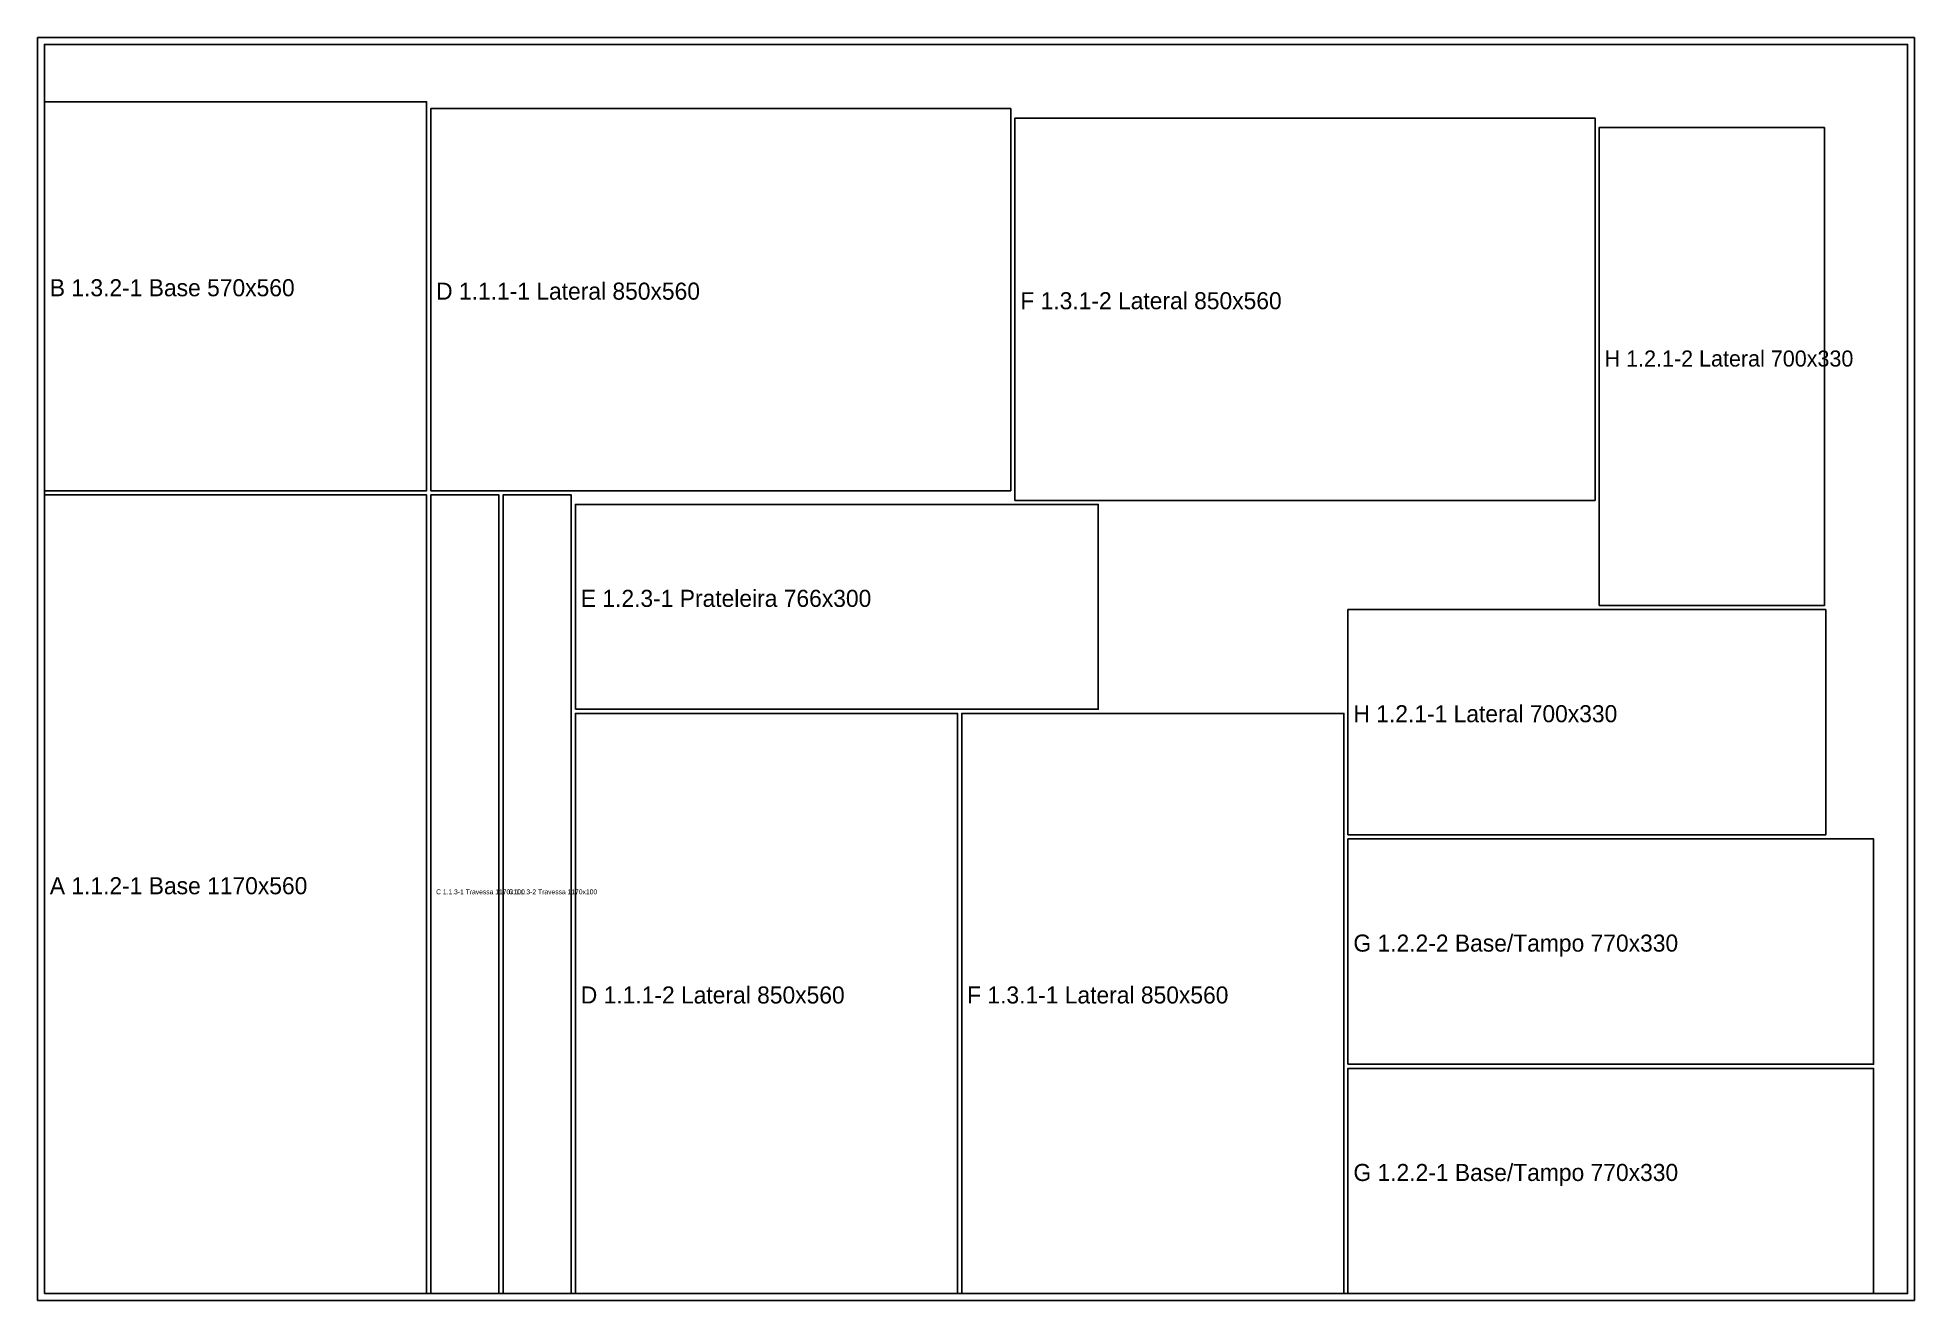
# Model space of a CAD drawing. Extents: x 0 to 2750, y 0 to 1850.
import ezdxf

# ---------------------------------------------------------------- set-up
doc = ezdxf.new("R2010")
doc.units = 0
for name, color, linetype in [('CHAPA', 8, 'CONTINUOUS'), ('PECAS_15MM', 7, 'CONTINUOUS'), ('REFILO', 9, 'CONTINUOUS'), ('TEXTO', 3, 'CONTINUOUS')]:
    doc.layers.add(name, color=color, linetype=linetype)

msp = doc.modelspace()

# ---------------------------------------------------------------- linework, layer by layer
at = {"layer": 'CHAPA'}
msp.add_lwpolyline([(0, 0), (2750, 0), (2750, 1850), (0, 1850)], close=True, dxfattribs=at)
at = {"layer": 'PECAS_15MM'}
for points in [[(10, 1186), (570, 1186), (570, 1756), (10, 1756)], [(576, 1186), (1426, 1186), (1426, 1746), (576, 1746)], [(1432, 1172), (2282, 1172), (2282, 1732), (1432, 1732)], [(2288, 1018), (2618, 1018), (2618, 1718), (2288, 1718)], [(10, 10), (570, 10), (570, 1180), (10, 1180)], [(576, 10), (676, 10), (676, 1180), (576, 1180)], [(682, 10), (782, 10), (782, 1180), (682, 1180)], [(788, 866), (1554, 866), (1554, 1166), (788, 1166)], [(1920, 682), (2620, 682), (2620, 1012), (1920, 1012)], [(788, 10), (1348, 10), (1348, 860), (788, 860)], [(1354, 10), (1914, 10), (1914, 860), (1354, 860)], [(1920, 346), (2690, 346), (2690, 676), (1920, 676)], [(1920, 10), (2690, 10), (2690, 340), (1920, 340)]]:
    msp.add_lwpolyline(points, close=True, dxfattribs=at)
at = {"layer": 'REFILO'}
msp.add_lwpolyline([(10, 10), (2740, 10), (2740, 1840), (10, 1840)], close=True, dxfattribs=at)

# ---------------------------------------------------------------- texts
at = {"layer": 'TEXTO'}
for s, height, p in [('B 1.3.2-1 Base 570x560', 25, (18, 1471)), ('D 1.1.1-1 Lateral 850x560', 25, (584, 1466)), ('F 1.3.1-2 Lateral 850x560', 25, (1440, 1452)), ('H 1.2.1-2 Lateral 700x330', 23.571, (2296, 1368)), ('E 1.2.3-1 Prateleira 766x300', 25, (796, 1016)), ('H 1.2.1-1 Lateral 700x330', 25, (1928, 847)), ('A 1.1.2-1 Base 1170x560', 25, (18, 595)), ('C 1.1.3-1 Travessa 1170x100', 7.143, (584, 595)), ('C 1.1.3-2 Travessa 1170x100', 7.143, (690, 595)), ('G 1.2.2-2 Base/Tampo 770x330', 25, (1928, 511)), ('D 1.1.1-2 Lateral 850x560', 25, (796, 435)), ('F 1.3.1-1 Lateral 850x560', 25, (1362, 435)), ('G 1.2.2-1 Base/Tampo 770x330', 25, (1928, 175))]:
    msp.add_text(s, height=height, dxfattribs=at).set_placement(p)

doc.saveas('drawing.dxf')
